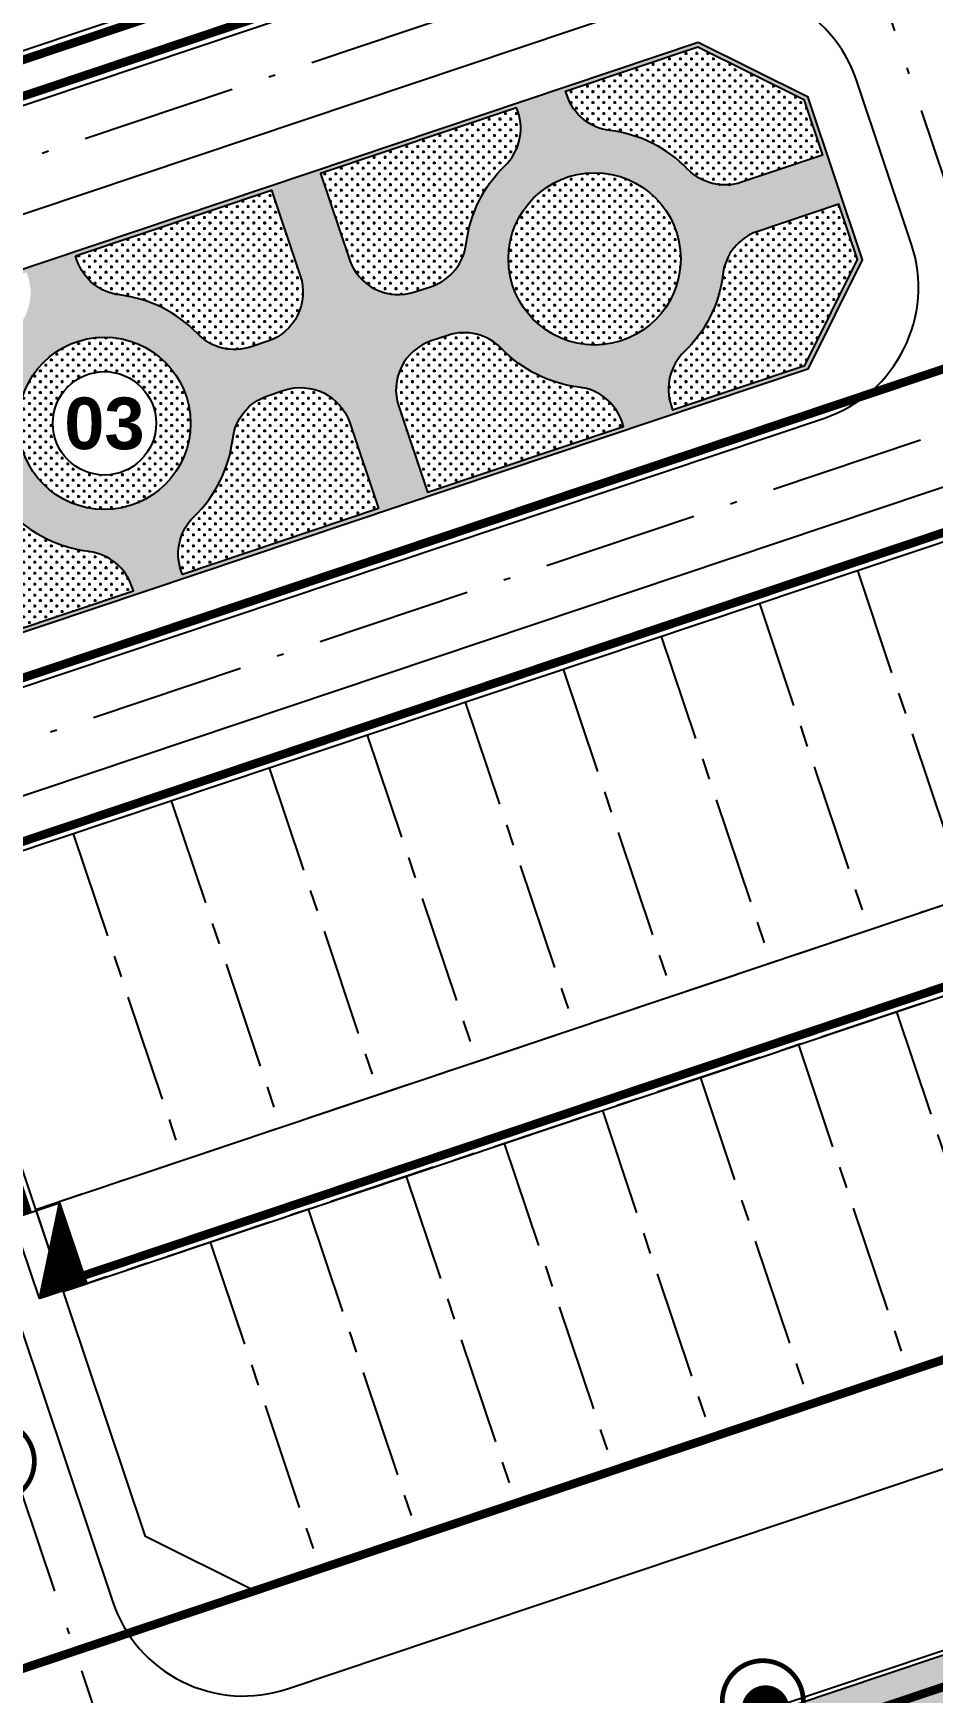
# Model space of a CAD drawing. Header units: metres. Extents: x 566107 to 571261, y 2062953 to 2068466.
# Drawn here: x 568379.4 to 568431.6, y 2065959.3 to 2066055.6 of the extents above; entities that cross this region are included whole.
import ezdxf
from ezdxf.enums import TextEntityAlignment as Align

# ---------------------------------------------------------------- set-up
doc = ezdxf.new("R2010")
doc.units = ezdxf.units.M
for name, pattern in [('ACAD_ISO10W100', [18.5, 12, -3, 0.5, -3]), ('CENTER', [2, 1.25, -0.25, 0.25, -0.25]), ('DOT', [0.25, 0, -0.25]), ('HIDDEN', [0.375, 0.25, -0.125])]:
    doc.linetypes.add(name, pattern=pattern)
for name, color, linetype in [('BoThamCo', 94, 'CONTINUOUS'), ('ChiaLo', 128, 'CENTER'), ('Dien CS', 2, 'CONTINUOUS'), ('Dien SH', 6, 'CONTINUOUS'), ('ghi_chu', 7, 'CONTINUOUS'), ('hacth sdd', 8, 'CONTINUOUS'), ('hatchViaHe+LogDg', 129, 'CONTINUOUS'), ('LogDg', 7, 'CONTINUOUS'), ('RANHGIOI', 2, 'HIDDEN'), ('TimDg', 222, 'CONTINUOUS'), ('ViaHeS', 32, 'CONTINUOUS')]:
    doc.layers.add(name, color=color, linetype=linetype)
doc.styles.add('ARIALB', font='VHARIALB.TTF', dxfattribs={"width": 0.75})
doc.styles.get("Standard").update_dxf_attribs({"font": 'VHARIALN.TTF'})
doc.linetypes.add('DD0', pattern='A,12.7,-5.08,["0,4kV",Standard,S=2.54,R=0,X=-2.54,Y=-1.27],-9.35', length=27.13)
doc.linetypes.add('DIENCS_LINE', pattern='A,12.7,-5.08,["CS",Standard,S=2.54,R=0,X=-2.54,Y=-1.27],-6.35', length=24.13)
pattern_1 = [(0, (568078.4122556136, 2065965.172538756), (0.3175, 0.3175), [0.15875, -0.4762500000000001]), (90, (568078.4916306136, 2065965.093163756), (-0.3175, 0.3175), [0.15875, -0.4762500000000001])]

# ---------------------------------------------------------------- blocks, each defined once
blk = doc.blocks.new('dsl')
at = {"color": 158, "linetype": 'DOT'}
blk.add_wipeout([(0, 1.5), (0.33644860936327353, 1.4617805352900177), (0.7271365341730276, 1.3119727361482205), (1.0179708990035576, 1.1016965319868746), (1.2342348857782783, 0.8524460373446345), (1.3543988210148825, 0.6446734317579512), (1.4417184349149323, 0.4140627419110956), (1.5, 0), (1.4408082852605588, -0.41721874987695173), (1.3263853264506624, -0.7005012247245759), (1.1508682344574481, -0.9620303045958281), (0.9135099182603594, -1.1897477167658508), (0.6119164755800454, -1.3695102143101394), (0.38024214177858096, -1.4510051391553134), (0, -1.5), (-0.4646015835460416, -1.4262346820905236), (-0.7918897030176879, -1.2739351231138016), (-1.1446356684900818, -0.9694375619291122), (-1.3156433532713265, -0.7204738487488953), (-1.4267119241412873, -0.46313398238271475), (-1.493310356047019, -0.14150682114990332), (-1.5, 0), (-1.4614062352338948, 0.3380707260221243), (-1.3372086829040484, 0.6796123441309305), (-1.1726255954709188, 0.9353871992789777), (-0.9171726725762708, 1.1869264040143435), (-0.6270318645983934, 1.362655877601469), (-0.2542087298352414, 1.478302378207502)], dxfattribs=at).dxf.layer = 'ghi_chu'
at = {"layer": 'ghi_chu', "color": 32}
blk.add_circle((0, 0), 1.5, dxfattribs=at)
at = {"layer": 'ghi_chu', "style": 'ARIALB'}
blk.add_attdef('01', text='', height=1.5, dxfattribs=at).set_placement((0, -0.75), align=Align.CENTER)
blk = doc.blocks.new('TCT')
at = {"layer": 'Dien SH', "linetype": 'ACAD_ISO10W100'}
h = blk.add_hatch(dxfattribs=at)
h.set_pattern_fill('ANSI31', color=8, scale=0.2, angle=359.8821450780735, style=0)
h.set_pattern_definition([(44.88214507807346, (4489.845164539991, -1045.592616699636), (-0.01764126996163365, 0.01771399430226742), [])])
h.paths.add_polyline_path([(-0.8581047976622358, 0.5049081214237958), (-2.414953387225978, -0.262628068914637), (-2.417317806510255, -1.412101125111803), (2.405679001938552, -1.422021833481267)])
h.paths.add_polyline_path([(-0.8581047976622358, 0.5049081214237958), (-2.411488130805083, 1.422021833714098), (-2.414953387225978, -0.262628068914637)])
at = {"layer": 'Dien SH', "color": 4, "linetype": 'ACAD_ISO10W100'}
blk.add_line((-2.411508536781184, 1.412101365625858), (2.4115085368976, -1.412101365625858), dxfattribs=at)
at = {"layer": 'Dien SH', "color": 4, "linetype": 'Continuous'}
blk.add_lwpolyline([(-2.411508536781184, 1.412101365625858), (2.411508677410893, 1.412101125577465), (2.4115085368976, -1.412101365625858), (-2.411508677876554, -1.412101125344634)], close=True, dxfattribs=at)
blk = doc.blocks.new('cs12')
at = {"layer": 'Dien CS', "color": 7, "linetype": 'Continuous', "ltscale": 20}
for points, const_width in [([(1.738124508876354, 0.9654597032349557, 1), (-1.738124508876354, 4.129747934639454, 1)], 0.2765145599999999), ([(0.5112130908528343, 1.592490859562531, 1), (-0.5112130909692496, 2.523163869744167, 1)], 1.3825728), ([(0.5112130906200036, 0.4653365048579872, -1), (-0.5112130905035883, -0.4653365048579872, -1)], 1.3825728)]:
    blk.add_lwpolyline(points, format="xyb", close=True, dxfattribs=dict(at, const_width=const_width))
blk = doc.blocks.new('CS01')
at = {"layer": 'Dien CS', "color": 7, "linetype": 'Continuous', "ltscale": 20}
for points, const_width in [([(0.5112130906200036, 0.4653365048579872, -1), (-0.5112130906200036, -0.4653365048579872, -1)], 1.3825728), ([(1.738124508876354, -0.965459703002125, -1), (-1.738124508527108, -4.129747934872285, -1)], 0.2765145599999999), ([(0.5112130909692496, -1.592490859562531, -1), (-0.511213090736419, -2.523163869744167, -1)], 1.3825728)]:
    blk.add_lwpolyline(points, format="xyb", close=True, dxfattribs=dict(at, const_width=const_width))

msp = doc.modelspace()

# ---------------------------------------------------------------- hatches: boundary and pattern name
at = {"layer": 'hacth sdd'}
h = msp.add_hatch(dxfattribs=at)
h.set_pattern_fill('CROSS', color=64, scale=0.05, style=0)
h.set_pattern_definition(pattern_1)
edge = h.paths.add_edge_path()
edge.add_arc((568419.5207396059, 2066049.751065854), 2.99999999973806, 223.9284332483265, 288.5514997247635, ccw=False)
edge.add_arc((568411.9585669506, 2066042.466593003), 7.499999999688802, 43.92843325935909, 83.17456620836292)
edge.add_arc((568413.2064366938, 2066052.892177931), 3.000000000266925, 198.5514997184114, 263.1745661989478, ccw=False)
edge.add_line((568410.362322495, 2066051.937707174), (568410.2785940869, 2066052.187199526))
edge.add_line((568410.2785940869, 2066052.187199526), (568417.9563920532, 2066054.763830818))
edge.add_line((568417.9563920532, 2066054.763830818), (568424.1019370179, 2066051.706669042))
edge.add_line((568424.1019370179, 2066051.706669042), (568425.182540007, 2066048.486708367))
edge.add_line((568425.182540007, 2066048.486708367), (568420.4752103634, 2066046.906951656))
h = msp.add_hatch(dxfattribs=at)
h.set_pattern_fill('CROSS', color=64, scale=0.05, style=0)
h.set_pattern_definition(pattern_1)
edge = h.paths.add_edge_path()
edge.add_arc((568400.5724611193, 2066043.392116648), 2.999999999628443, 198.5514997325018, 288.5514997402402)
edge.add_line((568401.5269318772, 2066040.54800245), (568402.4874527793, 2066040.870348547))
edge.add_arc((568401.5329820216, 2066043.714462745), 2.999999999886213, 288.5514997331949, 353.1745662141369)
edge.add_arc((568411.9585669512, 2066042.466593003), 7.500000000827305, 133.9284332620388, 173.1745662111859, ccw=False)
edge.add_arc((568404.6740940986, 2066050.028765659), 2.999999999881679, 313.9284332530715, 378.5514997268714)
edge.add_line((568407.5182082967, 2066050.983236416), (568407.4344798884, 2066051.232728769))
edge.add_line((568407.4344798884, 2066051.232728769), (568396.0580230952, 2066047.414845738))
edge.add_line((568396.0580230952, 2066047.414845738), (568397.7283469213, 2066042.43764589))
h = msp.add_hatch(dxfattribs=at)
h.set_pattern_fill('CROSS', color=64, scale=0.05, style=0)
h.set_pattern_definition(pattern_1)
edge = h.paths.add_edge_path()
edge.add_arc((568411.9585669503, 2066042.466593003), 5, 0, 360)
h = msp.add_hatch(dxfattribs=at)
h.set_pattern_fill('CROSS', color=64, scale=0.05, style=0)
h.set_pattern_definition(pattern_1)
edge = h.paths.add_edge_path()
edge.add_line((568381.8374521044, 2066042.642491949), (568393.213908897, 2066046.46037498))
edge.add_line((568393.213908897, 2066046.46037498), (568394.8842327232, 2066041.483175132))
edge.add_arc((568392.0401185254, 2066040.528704375), 2.999999999369923, -71.4485002717139, 18.551499724777784, ccw=False)
edge.add_line((568392.9945892828, 2066037.684590177), (568392.0340683801, 2066037.362244079))
edge.add_arc((568391.0795976218, 2066040.206358277), 2.999999999850673, 223.9284332656466, 288.5514997451489, ccw=False)
edge.add_arc((568383.5174249675, 2066032.921885425), 7.499999999598801, 43.9284332624911, 83.17456620285326)
edge.add_arc((568384.7652947119, 2066043.347470353), 3.000000000336101, 198.5514997184114, 263.1745661879097, ccw=False)
edge.add_line((568381.9211805131, 2066042.392999596), (568381.8374521048, 2066042.64249195))
h = msp.add_hatch(dxfattribs=at)
h.set_pattern_fill('CROSS', color=64, scale=0.05, style=0)
h.set_pattern_definition(pattern_1)
edge = h.paths.add_edge_path()
edge.add_arc((568422.3841518793, 2066041.21872326), 3.000000000255099, 108.5514997402115, 173.1745662149295)
edge.add_arc((568411.9585669496, 2066042.466593003), 7.500000000679138, 313.9284332538532, 353.1745662056763, ccw=False)
edge.add_arc((568419.2430398008, 2066034.904420346), 2.999999999310171, 133.9284332481501, 198.5514997304083)
edge.add_line((568416.3989256033, 2066033.949949589), (568416.4826540116, 2066033.700457237))
edge.add_line((568416.4826540116, 2066033.700457237), (568424.1604519786, 2066036.277088529))
edge.add_line((568424.1604519786, 2066036.277088529), (568427.2176137546, 2066042.422633493))
edge.add_line((568427.2176137546, 2066042.422633493), (568426.1370107649, 2066045.642594169))
edge.add_line((568426.1370107649, 2066045.642594169), (568421.4296811211, 2066044.062837458))
h = msp.add_hatch(dxfattribs=at)
h.set_pattern_fill('CROSS', color=64, scale=0.05, style=0)
h.set_pattern_definition(pattern_1)
edge = h.paths.add_edge_path()
edge.add_arc((568383.5174249667, 2066032.921885425), 5, 0, 360)
h = msp.add_hatch(dxfattribs=at)
h.set_pattern_fill('CROSS', color=64, scale=0.05, style=0)
h.set_pattern_definition(pattern_1)
edge = h.paths.add_edge_path()
edge.add_arc((568410.7106972071, 2066032.041008074), 2.999999999923252, 18.55149973530274, 83.17456620945737)
edge.add_arc((568411.9585669498, 2066042.466593002), 7.49999999971291, 223.9284332612571, 263.17456620747987, ccw=False)
edge.add_arc((568404.3963942946, 2066035.182120151), 3.000000000049365, 43.92843324998658, 108.5514997254566)
edge.add_line((568403.4419235372, 2066038.026234349), (568402.4814026349, 2066037.703888251))
edge.add_arc((568403.4358733926, 2066034.859774053), 2.999999999886213, 108.5514997331949, 198.5514997345954)
edge.add_line((568400.5917591944, 2066033.905303295), (568402.2620830202, 2066028.928103448))
edge.add_line((568402.2620830202, 2066028.928103448), (568413.6385398135, 2066032.745986479))
edge.add_line((568413.6385398135, 2066032.745986479), (568413.554811405, 2066032.995478832))
h = msp.add_hatch(dxfattribs=at)
h.set_pattern_fill('CROSS', color=64, scale=0.05, style=0)
h.set_pattern_definition(pattern_1)
edge = h.paths.add_edge_path()
edge.add_line((568392.9885391375, 2066034.51812988), (568393.9490600403, 2066034.840475978))
edge.add_arc((568394.9035307977, 2066031.99636178), 3.000000000216563, 18.551499724041776, 108.5514997240418, ccw=False)
edge.add_line((568397.7476449963, 2066032.950832537), (568399.4179688221, 2066027.97363269))
edge.add_line((568399.4179688221, 2066027.97363269), (568388.0415120289, 2066024.15574966))
edge.add_line((568388.0415120289, 2066024.15574966), (568387.9577836208, 2066024.405242012))
edge.add_arc((568390.8018978196, 2066025.35971277), 3.000000000659525, 133.9284332643981, 198.5514997352741, ccw=False)
edge.add_arc((568383.5174249673, 2066032.921885425), 7.49999999944343, 313.9284332586951, 353.1745662027475)
edge.add_arc((568393.9430098954, 2066031.674015682), 3.000000000109829, 108.55149972967229, 173.1745662053063, ccw=False)
h = msp.add_hatch(dxfattribs=at)
h.set_pattern_fill('CROSS', color=64, scale=0.05, style=0)
h.set_pattern_definition(pattern_1)
edge = h.paths.add_edge_path()
edge.add_line((568375.0007815538, 2066028.481526771), (568366.8846316355, 2066025.757786717))
edge.add_line((568366.8846316355, 2066025.757786717), (568367.9652346247, 2066022.537826043))
edge.add_line((568367.9652346247, 2066022.537826043), (568374.110779589, 2066019.480664266))
edge.add_line((568374.110779589, 2066019.480664266), (568385.1973978307, 2066023.201278902))
edge.add_line((568385.1973978307, 2066023.201278902), (568385.1136694227, 2066023.450771254))
edge.add_arc((568382.2695552249, 2066022.496300496), 2.999999999592153, 18.55149973742488, 83.17456621996693)
edge.add_arc((568383.5174249676, 2066032.921885425), 7.500000000244447, 223.9284332525251, 263.1745662034874, ccw=False)
edge.add_arc((568375.955252312, 2066025.637412573), 2.99999999978552, 43.92843326718911, 108.5514997388253)
h = msp.add_hatch(dxfattribs=at)
h.set_pattern_fill('CROSS', color=64, scale=0.05, style=0)
h.set_pattern_definition([(0, (568124.4922125977, 2065856.434559209), (0.3175, 0.3175), [0.15875, -0.4762500000000001]), (90, (568124.5715875977, 2065856.355184209), (-0.3175, 0.3175), [0.15875, -0.4762500000000001])])
edge = h.paths.add_edge_path()
edge.add_line((568507.4016826156, 2065986.683880588), (568218.8903567226, 2065889.860896478))
edge.add_arc((568219.1289744121, 2065889.149867929), 0.7499999998152637, 108.551499739547, 198.5514997423194)
edge.add_line((568218.4179458625, 2065888.911250239), (568219.0542454217, 2065887.015216656))
edge.add_arc((568219.7652739711, 2065887.253834346), 0.7499999998145147, 198.5514997114234, 288.5514997311157)
edge.add_line((568220.0038916605, 2065886.542805796), (568508.5152175536, 2065983.365789906))
edge.add_arc((568507.9584500846, 2065985.024835247), 1.749977559046246, 288.5514997359101, 468.5514997322966)
at = {"layer": 'hatchViaHe+LogDg'}
h = msp.add_hatch(dxfattribs=at)
h.set_pattern_fill('PHANTSQR', color=256, angle=322.0000000000001, style=0, pattern_type=2)
h.set_pattern_definition([(322.0000000000001, (568364.642643004, 2066019.161455604), (0.6156614753256582, 0.788010753606722), [0.18, -0.15, 0.18, -0.15, 0.18, -0.16]), (52.00000000000006, (568365.4168658153, 2066018.658087907), (-0.788010753606722, 0.6156614753256582), [0.18, -0.15, 0.18, -0.15, 0.18, -0.16])])
h.paths.add_polyline_path([(568417.9750253798, 2066055.033786563), (568424.3060003065, 2066051.884380828), (568427.4875694987, 2066042.404000167), (568424.3381637644, 2066036.07302524), (568374.0921462624, 2066019.210708522), (568367.7611713359, 2066022.360114256), (568364.5796021436, 2066031.840494917), (568367.7290078778, 2066038.171469844)])
edge = h.paths.add_edge_path(flags=16)
edge.add_arc((568419.5207396059, 2066049.751065854), 2.99999999973806, 223.9284332483265, 288.5514997247635, ccw=False)
edge.add_arc((568411.9585669506, 2066042.466593003), 7.499999999688802, 43.92843325935909, 83.17456620836292)
edge.add_arc((568413.2064366938, 2066052.892177931), 3.000000000266925, 198.5514997184114, 263.1745661989478, ccw=False)
edge.add_line((568410.362322495, 2066051.937707174), (568410.2785940869, 2066052.187199526))
edge.add_line((568410.2785940869, 2066052.187199526), (568417.9563920532, 2066054.763830818))
edge.add_line((568417.9563920532, 2066054.763830818), (568424.1019370179, 2066051.706669042))
edge.add_line((568424.1019370179, 2066051.706669042), (568425.182540007, 2066048.486708367))
edge.add_line((568425.182540007, 2066048.486708367), (568420.4752103634, 2066046.906951656))
edge = h.paths.add_edge_path(flags=16)
edge.add_arc((568422.3841518793, 2066041.21872326), 3.000000000255099, 108.5514997402115, 173.1745662149295)
edge.add_arc((568411.9585669496, 2066042.466593003), 7.500000000679138, 313.9284332538532, 353.1745662056763, ccw=False)
edge.add_arc((568419.2430398008, 2066034.904420346), 2.999999999310171, 133.9284332481501, 198.5514997304083)
edge.add_line((568416.3989256033, 2066033.949949589), (568416.4826540116, 2066033.700457237))
edge.add_line((568416.4826540116, 2066033.700457237), (568424.1604519786, 2066036.277088529))
edge.add_line((568424.1604519786, 2066036.277088529), (568427.2176137546, 2066042.422633493))
edge.add_line((568427.2176137546, 2066042.422633493), (568426.1370107649, 2066045.642594169))
edge.add_line((568426.1370107649, 2066045.642594169), (568421.4296811211, 2066044.062837458))
edge = h.paths.add_edge_path(flags=16)
edge.add_arc((568411.9585669503, 2066042.466593003), 5, 0, 360)
edge = h.paths.add_edge_path(flags=16)
edge.add_line((568381.8374521044, 2066042.642491949), (568393.213908897, 2066046.46037498))
edge.add_line((568393.213908897, 2066046.46037498), (568394.8842327232, 2066041.483175132))
edge.add_arc((568392.0401185254, 2066040.528704375), 2.999999999369923, -71.4485002717139, 18.551499724777784, ccw=False)
edge.add_line((568392.9945892828, 2066037.684590177), (568392.0340683801, 2066037.362244079))
edge.add_arc((568391.0795976218, 2066040.206358277), 2.999999999850673, 223.9284332656466, 288.5514997451489, ccw=False)
edge.add_arc((568383.5174249675, 2066032.921885425), 7.499999999598801, 43.9284332624911, 83.17456620285326)
edge.add_arc((568384.7652947119, 2066043.347470353), 3.000000000336101, 198.5514997184114, 263.1745661879097, ccw=False)
edge.add_line((568381.9211805131, 2066042.392999596), (568381.8374521048, 2066042.64249195))
edge = h.paths.add_edge_path(flags=16)
edge.add_arc((568410.7106972071, 2066032.041008074), 2.999999999923252, 18.55149973530274, 83.17456620945737)
edge.add_arc((568411.9585669498, 2066042.466593002), 7.49999999971291, 223.9284332612571, 263.17456620747987, ccw=False)
edge.add_arc((568404.3963942946, 2066035.182120151), 3.000000000049365, 43.92843324998658, 108.5514997254566)
edge.add_line((568403.4419235372, 2066038.026234349), (568402.4814026349, 2066037.703888251))
edge.add_arc((568403.4358733926, 2066034.859774053), 2.999999999886213, 108.5514997331949, 198.5514997345954)
edge.add_line((568400.5917591944, 2066033.905303295), (568402.2620830202, 2066028.928103448))
edge.add_line((568402.2620830202, 2066028.928103448), (568413.6385398135, 2066032.745986479))
edge.add_line((568413.6385398135, 2066032.745986479), (568413.554811405, 2066032.995478832))
edge = h.paths.add_edge_path(flags=16)
edge.add_arc((568400.5724611193, 2066043.392116648), 2.999999999628443, 198.5514997325018, 288.5514997402402)
edge.add_line((568401.5269318772, 2066040.54800245), (568402.4874527793, 2066040.870348547))
edge.add_arc((568401.5329820216, 2066043.714462745), 2.999999999886213, 288.5514997331949, 353.1745662141369)
edge.add_arc((568411.9585669512, 2066042.466593003), 7.500000000827305, 133.9284332620388, 173.1745662111859, ccw=False)
edge.add_arc((568404.6740940986, 2066050.028765659), 2.999999999881679, 313.9284332530715, 378.5514997268714)
edge.add_line((568407.5182082967, 2066050.983236416), (568407.4344798884, 2066051.232728769))
edge.add_line((568407.4344798884, 2066051.232728769), (568396.0580230952, 2066047.414845738))
edge.add_line((568396.0580230952, 2066047.414845738), (568397.7283469213, 2066042.43764589))
edge = h.paths.add_edge_path(flags=16)
edge.add_line((568392.9885391375, 2066034.51812988), (568393.9490600403, 2066034.840475978))
edge.add_arc((568394.9035307977, 2066031.99636178), 3.000000000216563, 18.551499724041776, 108.5514997240418, ccw=False)
edge.add_line((568397.7476449963, 2066032.950832537), (568399.4179688221, 2066027.97363269))
edge.add_line((568399.4179688221, 2066027.97363269), (568388.0415120289, 2066024.15574966))
edge.add_line((568388.0415120289, 2066024.15574966), (568387.9577836208, 2066024.405242012))
edge.add_arc((568390.8018978196, 2066025.35971277), 3.000000000659525, 133.9284332643981, 198.5514997352741, ccw=False)
edge.add_arc((568383.5174249673, 2066032.921885425), 7.49999999944343, 313.9284332586951, 353.1745662027475)
edge.add_arc((568393.9430098954, 2066031.674015682), 3.000000000109829, 108.55149972967229, 173.1745662053063, ccw=False)
edge = h.paths.add_edge_path(flags=16)
edge.add_arc((568383.5174249667, 2066032.921885425), 5, 0, 360)
edge = h.paths.add_edge_path(flags=16)
edge.add_arc((568373.091840038, 2066034.169755167), 2.999999999886213, 288.5514997331949, 353.1745662094573)
edge.add_arc((568383.5174249676, 2066032.921885425), 7.500000000915225, 133.9284332488232, 173.1745662130577, ccw=False)
edge.add_arc((568376.2329521164, 2066040.484058082), 2.999999999968601, 313.9284332483853, 378.5514997353027)
edge.add_line((568379.0770663145, 2066041.43852884), (568378.9933379064, 2066041.688021191))
edge.add_line((568378.9933379064, 2066041.688021191), (568367.9067196639, 2066037.967406555))
edge.add_line((568367.9067196639, 2066037.967406555), (568364.8495578881, 2066031.821861591))
edge.add_line((568364.8495578881, 2066031.821861591), (568365.9301608781, 2066028.601900915))
edge.add_line((568365.9301608781, 2066028.601900915), (568374.0463107956, 2066031.32564097))
edge = h.paths.add_edge_path(flags=16)
edge.add_line((568375.0007815538, 2066028.481526771), (568366.8846316355, 2066025.757786717))
edge.add_line((568366.8846316355, 2066025.757786717), (568367.9652346247, 2066022.537826043))
edge.add_line((568367.9652346247, 2066022.537826043), (568374.110779589, 2066019.480664266))
edge.add_line((568374.110779589, 2066019.480664266), (568385.1973978307, 2066023.201278902))
edge.add_line((568385.1973978307, 2066023.201278902), (568385.1136694227, 2066023.450771254))
edge.add_arc((568382.2695552249, 2066022.496300496), 2.999999999592153, 18.55149973742488, 83.17456621996693)
edge.add_arc((568383.5174249676, 2066032.921885425), 7.500000000244447, 223.9284332525251, 263.1745662034874, ccw=False)
edge.add_arc((568375.955252312, 2066025.637412573), 2.99999999978552, 43.92843326718911, 108.5514997388253)

# ---------------------------------------------------------------- linework, layer by layer
at = {"layer": 'BoThamCo'}
for points in [[(568420.4752103632, 2066046.906951656, -0.2896898632919083), (568417.360118847, 2066047.669787897, 0.1729372986360137), (568412.8499024811, 2066049.91343938, -0.2896898633356292), (568410.362322495, 2066051.937707174), (568410.2785940869, 2066052.187199526), (568417.9563920532, 2066054.763830818), (568424.1019370179, 2066051.706669042), (568425.182540007, 2066048.486708367), (568420.4752103634, 2066046.906951656)], [(568397.7283469214, 2066042.43764589, 0.4142135624018774), (568401.5269318772, 2066040.54800245), (568402.4874527793, 2066040.870348547, 0.2896898633174129), (568404.5117205727, 2066043.357928533, -0.1729372986372094), (568406.755372056, 2066047.8681449, 0.2896898632959254), (568407.5182082967, 2066050.983236416), (568407.4344798884, 2066051.232728769), (568396.0580230952, 2066047.414845738), (568397.7283469213, 2066042.43764589)], [(568381.8374521044, 2066042.642491949), (568393.213908897, 2066046.46037498), (568394.8842327232, 2066041.483175132, -0.4142135623730951), (568392.9945892828, 2066037.684590177), (568392.0340683801, 2066037.362244079, -0.2896898633219505), (568388.9189768635, 2066038.125080319, 0.1729372985963313), (568384.4087604986, 2066040.368731802, -0.2896898632680826), (568381.9211805131, 2066042.392999596), (568381.8374521048, 2066042.64249195)], [(568421.4296811211, 2066044.062837458, 0.2896898633019725), (568419.4054133279, 2066041.575257472, -0.1729372986489986), (568417.161761844, 2066037.065041105, 0.2896898633377012), (568416.3989256033, 2066033.949949589), (568416.4826540116, 2066033.700457237), (568424.1604519786, 2066036.277088529), (568427.2176137546, 2066042.422633493), (568426.1370107649, 2066045.642594169), (568421.4296811211, 2066044.062837458)], [(568413.5548114053, 2066032.995478832, 0.2896898632985594), (568411.0672314193, 2066035.019746625, -0.1729372986207432), (568406.5570150536, 2066037.263398108, 0.2896898632985994), (568403.4419235372, 2066038.026234349), (568402.4814026349, 2066037.703888251, 0.4142135623659362), (568400.5917591944, 2066033.905303295), (568402.2620830202, 2066028.928103448), (568413.6385398135, 2066032.745986479), (568413.554811405, 2066032.995478832)], [(568392.9885391375, 2066034.51812988), (568393.9490600403, 2066034.840475978, -0.4142135623730951), (568397.7476449963, 2066032.950832537), (568399.4179688221, 2066027.97363269), (568388.0415120289, 2066024.15574966), (568387.9577836208, 2066024.405242012, -0.2896898632827811), (568388.7206198612, 2066027.520333529, 0.1729372986150923), (568390.9642713442, 2066032.030549894, -0.2896898633086637), (568392.9885391378, 2066034.51812988)], [(568375.0007815538, 2066028.481526771), (568366.8846316355, 2066025.757786717), (568367.9652346247, 2066022.537826043), (568374.110779589, 2066019.480664266), (568385.1973978307, 2066023.201278902), (568385.1136694227, 2066023.450771254, 0.2896898633485696), (568382.6260894365, 2066025.475039047, -0.1729372986417804), (568378.1158730702, 2066027.718690531, 0.2896898632727445), (568375.000781554, 2066028.481526771)]]:
    msp.add_lwpolyline(points, format="xyb", dxfattribs=at)
msp.add_lwpolyline([(568507.4016826156, 2065986.683880588), (568218.8903567226, 2065889.860896478, 0.4142135623253476), (568218.4179458625, 2065888.911250239), (568219.0542454217, 2065887.015216656, 0.4142135623537703), (568220.0038916605, 2065886.542805796), (568508.5152175536, 2065983.365789906, 1)], format="xyb", close=True, dxfattribs=at)
for centre in [(568411.9585669503, 2066042.466593003), (568383.5174249667, 2066032.921885425)]:
    msp.add_circle(centre, 5, dxfattribs=at)
at = {"layer": 'ChiaLo', "ltscale": 5}
for points in [[(568505.517432517, 2066029.562470265), (568379.5329773473, 2065987.282705811)], [(568506.8843550032, 2066024.747152909), (568381.1237619433, 2065982.542515481)], [(568427.2080087292, 2066024.378411528), (568433.5711471136, 2066005.417650207)], [(568421.5197803328, 2066022.469470013), (568427.8829187171, 2066003.508708691)], [(568415.8315519363, 2066020.560528497), (568422.1946903206, 2066001.599767176)], [(568410.1433235399, 2066018.651586982), (568416.5064619243, 2065999.690825661)], [(568404.4550951434, 2066016.742645467), (568410.8182335278, 2065997.781884145)], [(568398.7668667469, 2066014.833703951), (568405.1300051314, 2065995.87294263)], [(568393.0786383506, 2066012.924762436), (568399.441776735, 2065993.964001115)], [(568387.3904099541, 2066011.015820921), (568393.7535483385, 2065992.055059599)], [(568381.7021815577, 2066009.106879406), (568388.0653199421, 2065990.146118084)], [(568429.4737033133, 2065998.768518361), (568435.8368489539, 2065979.807735418)], [(568423.7854749168, 2065996.859576846), (568430.1486205574, 2065977.898793902)], [(568418.0972465205, 2065994.95063533), (568424.4603921609, 2065975.989852387)], [(568412.409018124, 2065993.041693815), (568418.7721637645, 2065974.080910872)], [(568406.7207897275, 2065991.1327523), (568413.0839353681, 2065972.171969356)], [(568401.032561331, 2065989.223810784), (568407.3957069716, 2065970.263027841)], [(568395.3443329346, 2065987.314869269), (568401.7074785752, 2065968.354086326)], [(568389.6561045381, 2065985.405927754), (568396.0192501787, 2065966.445144811)]]:
    msp.add_lwpolyline(points, dxfattribs=at)
at = {"layer": 'Dien CS', "color": 11, "linetype": 'DIENCS_LINE', "ltscale": 0.5, "const_width": 0.5}
msp.add_lwpolyline([(569110.0232635719, 2066392.972216271), (568941.8372060613, 2066299.125253573), (568708.7018419616, 2066163.488538739, -0.05082877473974464), (568701.3130047909, 2066160.141315672), (568350.9599651854, 2066042.564556142)], format="xyb", dxfattribs=at)
at = {"layer": 'Dien SH', "color": 6, "linetype": 'DD0', "ltscale": 0.45, "const_width": 0.5}
for points in [[(568367.3569408165, 2066105.027038789), (568348.2777364616, 2066098.624151505, 0.4142135623768377), (568347.6478553148, 2066097.35795652), (568350.829424507, 2066087.877575858, 0.4323048146708796), (568347.5755859686, 2066080.937194273), (568357.1201287364, 2066052.496543384, 0.4203739921943254), (568364.1382039164, 2066049.096728275), (568422.3276252936, 2066068.624812325)], [(568379.0748366454, 2065987.076313398), (568374.2768347908, 2066001.373310019, -0.417650578842829), (568377.7829696828, 2066008.319016131), (568436.1228083883, 2066027.897579497)]]:
    msp.add_lwpolyline(points, format="xyb", dxfattribs=at)
msp.add_lwpolyline([(568382.3248287353, 2065983.472992581), (568444.0565288783, 2066004.189847988)], dxfattribs=at)
at = {"layer": 'LogDg'}
for points in [[(568492.4516431224, 2066097.561467824), (568484.2501082047, 2066126.453371955, 0.4281041090882073), (568474.0089225447, 2066131.853035387), (568350.2303773209, 2066090.313563479, 0.4142135623730951), (568345.191328146, 2066080.184003596), (568354.736035723, 2066051.742861613, 0.4142135623733157), (568364.8655956053, 2066046.703812439), (568487.3009681699, 2066087.792522199, 0.4004581229564053), (568492.4516431226, 2066097.561467824)], [(568507.3221433858, 2065986.920890104), (568218.8108174927, 2065890.097905995, 0.4142135623299213), (568218.1809363458, 2065888.83171101), (568218.817235905, 2065886.935677426, 0.4142135623729348), (568220.0834308902, 2065886.30579628), (568508.5947567833, 2065983.12878039, 1.000000000018519), (568507.3221433855, 2065986.920890104)]]:
    msp.add_lwpolyline(points, format="xyb", dxfattribs=at)
at = {"layer": 'RANHGIOI', "color": 1, "ltscale": 9, "const_width": 0.5}
msp.add_lwpolyline([(568198.2094833301, 2065900.061182543), (568647.0008657249, 2066050.67336649, 0.05068378633206799), (568827.9057364878, 2066132.562174523), (568998.7993124772, 2066231.854729244), (569157.4810069915, 2066320.398305841, 0.006594107435328542), (569132.7737372733, 2066366.646351423), (569000.5592219539, 2066606.466456158), (568982.1523663413, 2066596.773802713), (568641.4879055367, 2066448.283225673), (568640.6420762937, 2066447.920460239, -0.005137433380439285), (568606.7378069196, 2066433.790071242), (568320.2638660165, 2066354.564405334, -0.02056742908652707)], format="xyb", dxfattribs=at)
at = {"layer": 'TimDg', "linetype": 'ACAD_ISO10W100', "ltscale": 0.75}
msp.add_lwpolyline([(569579.458327795, 2066552.489101444), (569316.6908584707, 2066388.630738333, -0.0121560828798097), (569316.4815255365, 2066388.50716488), (569007.7068141839, 2066216.212450042), (568836.948536262, 2066116.998506182, -0.0506837863320612), (568652.7276902705, 2066033.6086813), (568203.7804233594, 2065882.944183276), (567811.8071871288, 2065759.319812214)], format="xyb", dxfattribs=at)
for points in [[(568307.1343328746, 2066184.156220446), (568387.5254964775, 2065944.608127454)], [(568706.6297355595, 2066158.233749528), (568355.3916476357, 2066040.359972129)], [(568426.4945025914, 2066064.22174107), (568436.6755240067, 2066033.884522955)], [(568509.7985719568, 2066058.424258745), (568365.5726690509, 2066010.022754014)]]:
    msp.add_lwpolyline(points, dxfattribs=at)
at = {"layer": 'ViaHeS'}
msp.add_lwpolyline([(568486.6554240078, 2066096.008488852), (568483.2806343631, 2066089.607747814), (568363.9111248472, 2066049.547926637), (568357.5801499207, 2066052.697332371), (568348.0354423441, 2066081.138474353), (568351.1848480783, 2066087.46944928), (568472.3452544732, 2066128.130286656), (568478.450845489, 2066124.91111481)], close=True, dxfattribs=at)

# ---------------------------------------------------------------- block references
at = {"layer": 'Dien CS', "linetype": 'DIENCS_LINE', "ltscale": 0.5}
for name, p, rotation in [('cs12', (568374.6848730482, 2065971.869517283), 288.5514997310871), ('CS01', (568422.5560430249, 2065956.364206842, -1.115719894574931e-08), 199.1977912887278)]:
    msp.add_blockref(name, p, dxfattribs=dict(at, rotation=rotation))
at = {"layer": 'Dien SH', "xscale": 1.015999999987177, "yscale": 1.016000000061467, "zscale": 1.016, "rotation": 108.5514997302522}
msp.add_blockref('TCT', (568380.3283696458, 2065984.912610646), dxfattribs=at)

# ---------------------------------------------------------------- next in the draw order: block references
at = {"layer": 'ghi_chu', "xscale": 2, "yscale": 2, "zscale": 2}
msp.add_blockref('dsl', (568383.5174249667, 2066032.921885425), dxfattribs=at).add_auto_attribs({'01': '03'})

# ---------------------------------------------------------------- next in the draw order: linework, layer by layer
at = {"layer": 'Dien CS', "color": 11, "linetype": 'DIENCS_LINE', "ltscale": 0.5, "const_width": 0.5}
msp.add_lwpolyline([(568498.5294198967, 2066058.334221535), (568361.1409866009, 2066012.227338027)], dxfattribs=at)
msp.add_lwpolyline([(568661.3604938005, 2066036.549766114, -0.002268932364524866), (568652.7283532512, 2066033.606827962), (568198.8111205042, 2065881.274433812)], format="xyb", dxfattribs=at)
at = {"layer": 'LogDg'}
msp.add_lwpolyline([(568425.292634522, 2066033.228911043, 0.4142135623679162), (568430.3316836967, 2066043.358470925), (568427.1501145046, 2066052.838851586, 0.4142135623740439), (568417.0205546222, 2066057.877900761), (568366.7745371206, 2066041.015584042, 0.4142135623730951), (568361.7354879458, 2066030.886024159), (568364.917057138, 2066021.405643499, 0.4142135623740292), (568375.0466170205, 2066016.366594324), (568425.292634522, 2066033.228911043)], format="xyb", dxfattribs=at)
msp.add_lwpolyline([(568394.1360394299, 2065959.484288737), (568506.1220922248, 2065997.066258099, 0.400458122952699), (568515.7796077605, 2066015.383031146), (568507.2144059739, 2066045.556040389, 0.4281041090850075), (568496.9732203138, 2066050.955703821), (568376.9555585356, 2066010.678365927, 0.4142135623730329), (568371.9165093607, 2066000.548806044), (568384.0064795474, 2065964.523337912, 0.414213562378492)], format="xyb", close=True, dxfattribs=at)
at = {"layer": 'ViaHeS'}
for points in [[(568417.9750253798, 2066055.033786563), (568424.3060003065, 2066051.884380828), (568427.4875694987, 2066042.404000167), (568424.3381637644, 2066036.07302524), (568374.0921462624, 2066019.210708522), (568367.7611713359, 2066022.360114256), (568364.5796021436, 2066031.840494917), (568367.7290078778, 2066038.171469844)], [(568377.9100292928, 2066007.834251728), (568495.3095522419, 2066047.232955089), (568501.4151432578, 2066044.013783243), (568510.4404839884, 2066012.219822507), (568505.7157784854, 2066003.258785054), (568392.2270906585, 2065965.172538755), (568385.8961157319, 2065968.321944489), (568374.7606235587, 2066001.503276802)]]:
    msp.add_lwpolyline(points, close=True, dxfattribs=at)
msp.add_lwpolyline([(568506.884355003, 2066024.747152909), (568505.5174325168, 2066029.562470265), (568379.5329773474, 2065987.282705811), (568381.1237619437, 2065982.542515481), (568506.8843550029, 2066024.747152909)], dxfattribs=at)

doc.saveas('drawing.dxf')
